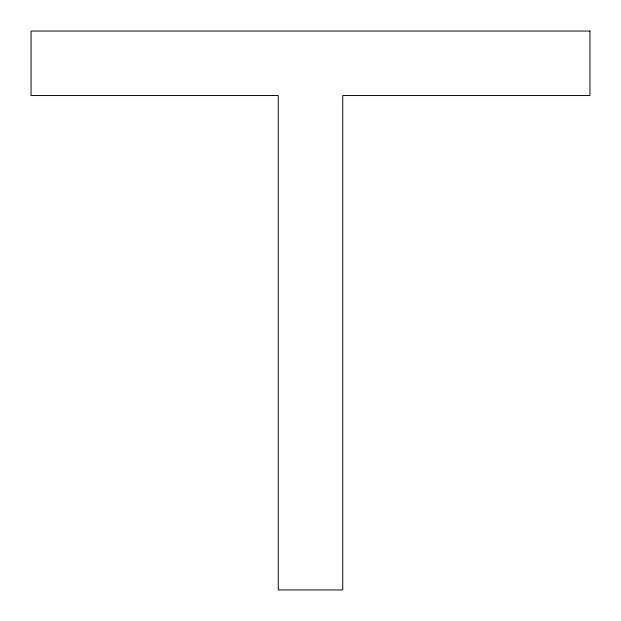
<?xml version="1.0" encoding="UTF-8"?>
<svg xmlns="http://www.w3.org/2000/svg" width="621" height="621" viewBox="0 0 621 621"><rect width="100%" height="100%" fill="white"/><g stroke="black" fill="none" stroke-linecap="round" stroke-linejoin="round"><path stroke-width="0.93" d="M589.95 31.05L31.05 31.05L31.05 95.541L278.255 95.541L278.255 589.95L342.745 589.95L342.745 95.541L589.95 95.541L589.95 31.05"/></g></svg>
